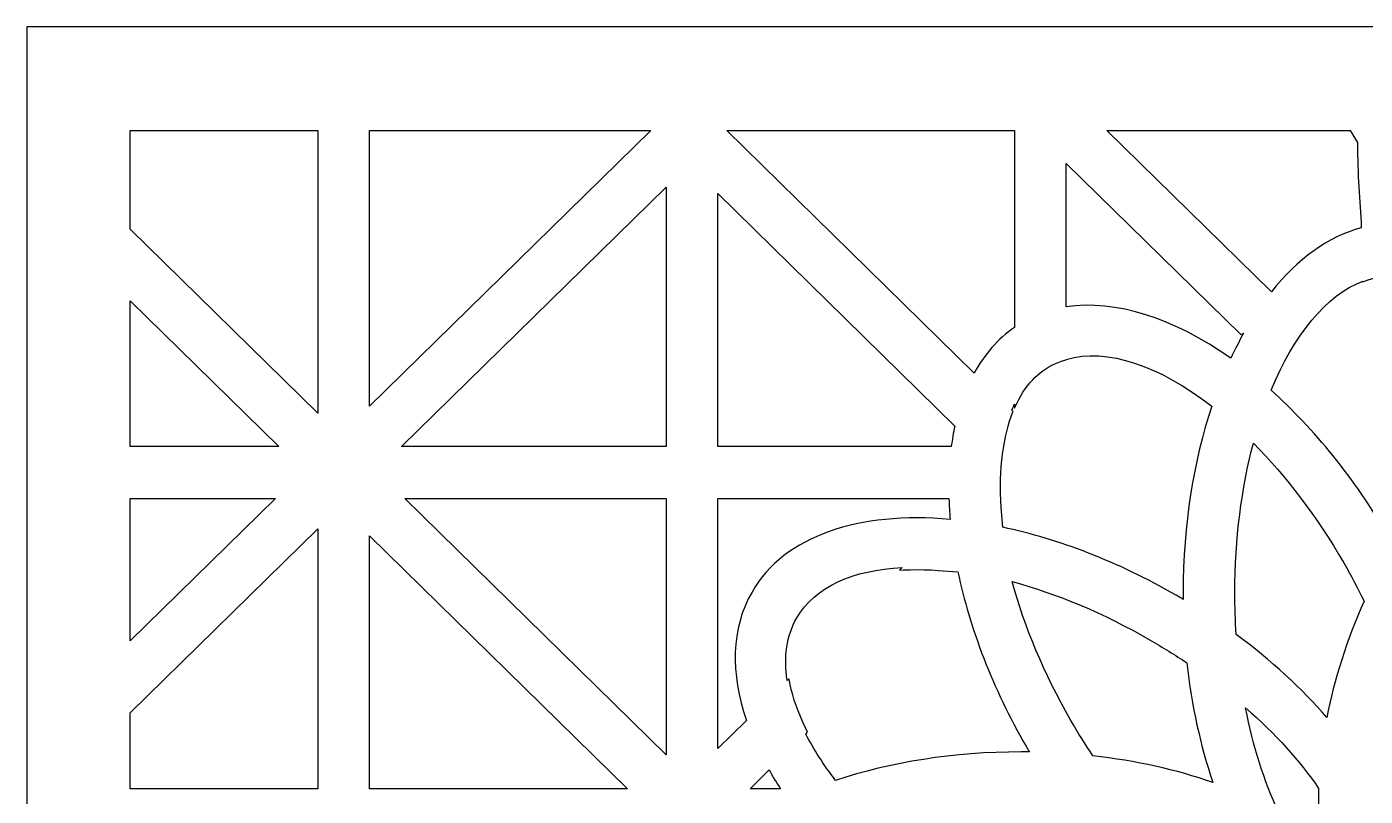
# Model space of a CAD drawing. Header units: centimetres. Extents: x -27 to -22.3, y -9 to 9.
# Drawn here: x -26.999 to -24.695, y 7.677 to 9.001 of the extents above; entities that cross this region are included whole.
import ezdxf

# ---------------------------------------------------------------- set-up
doc = ezdxf.new("R2010")
doc.units = ezdxf.units.CM
doc.header["$MEASUREMENT"] = 0
doc.layers.add('layer 1', color=7, linetype='Continuous')

msp = doc.modelspace()

# ---------------------------------------------------------------- linework, layer by layer
at = {"layer": 'layer 1', "color": 250, "lineweight": 30}
for points, knots in [([(-22.33552, 9.00076), (-22.33552, 9.00076), (-22.33552, 8.81208), (-22.33552, 8.81208), (-22.33552, 8.81208), (-22.33552, 8.81208), (-22.33552, 8.68847), (-22.33552, 8.68847), (-22.33552, 8.68847), (-22.33552, 8.68847), (-22.33552, 7.78426), (-22.33552, 7.78426), (-22.33552, 7.78426), (-22.33552, 7.78426), (-22.33552, 7.66065), (-22.33552, 7.66065), (-22.33552, 7.66065), (-22.33552, 7.66065), (-22.33552, 7.635), (-22.33552, 7.635), (-22.33552, 7.635), (-22.33552, 7.635), (-22.33552, 7.51139), (-22.33552, 7.51139), (-22.33552, 7.51139), (-22.33552, 7.51139), (-22.33552, 6.60718), (-22.33552, 6.60718), (-22.33552, 6.60718), (-22.33552, 6.60718), (-22.33552, 6.48357), (-22.33552, 6.48357), (-22.33552, 6.48357), (-22.33552, 6.48357), (-22.33552, 6.45792), (-22.33552, 6.45792), (-22.33552, 6.45792), (-22.33552, 6.45792), (-22.33552, 6.33431), (-22.33552, 6.33431), (-22.33552, 6.33431), (-22.33552, 6.33431), (-22.33552, 5.4301), (-22.33552, 5.4301), (-22.33552, 5.4301), (-22.33552, 5.4301), (-22.33552, 5.30649), (-22.33552, 5.30649), (-22.33552, 5.30649), (-22.33552, 5.30649), (-22.33552, 5.28084), (-22.33552, 5.28084), (-22.33552, 5.28084), (-22.33552, 5.28084), (-22.33552, 5.15723), (-22.33552, 5.15723), (-22.33552, 5.15723), (-22.33552, 5.15723), (-22.33552, 4.25302), (-22.33552, 4.25302), (-22.33552, 4.25302), (-22.33552, 4.25302), (-22.33552, 4.12941), (-22.33552, 4.12941), (-22.33552, 4.12941), (-22.33552, 4.12941), (-22.33552, 4.10376), (-22.33552, 4.10376), (-22.33552, 4.10376), (-22.33552, 4.10376), (-22.33552, 3.98015), (-22.33552, 3.98015), (-22.33552, 3.98015), (-22.33552, 3.98015), (-22.33552, 3.07594), (-22.33552, 3.07594), (-22.33552, 3.07594), (-22.33552, 3.07594), (-22.33552, 2.95233), (-22.33552, 2.95233), (-22.33552, 2.95233), (-22.33552, 2.95233), (-22.33552, 2.92668), (-22.33552, 2.92668), (-22.33552, 2.92668), (-22.33552, 2.92668), (-22.33552, 2.80307), (-22.33552, 2.80307), (-22.33552, 2.80307), (-22.33552, 2.80307), (-22.33552, 1.89886), (-22.33552, 1.89886), (-22.33552, 1.89886), (-22.33552, 1.89886), (-22.33552, 1.77525), (-22.33552, 1.77525), (-22.33552, 1.77525), (-22.33552, 1.77525), (-22.33552, 1.7496), (-22.33552, 1.7496), (-22.33552, 1.7496), (-22.33552, 1.7496), (-22.33552, 1.62599), (-22.33552, 1.62599), (-22.33552, 1.62599), (-22.33552, 1.62599), (-22.33552, 0.72178), (-22.33552, 0.72178), (-22.33552, 0.72178), (-22.33552, 0.72178), (-22.33552, 0.59817), (-22.33552, 0.59817), (-22.33552, 0.59817), (-22.33552, 0.59817), (-22.33552, 0.57252), (-22.33552, 0.57252), (-22.33552, 0.57252), (-22.33552, 0.57252), (-22.33552, 0.44891), (-22.33552, 0.44891), (-22.33552, 0.44891), (-22.33552, 0.44891), (-22.33552, -0.4553), (-22.33552, -0.4553), (-22.33552, -0.4553), (-22.33552, -0.4553), (-22.33552, -0.57891), (-22.33552, -0.57891), (-22.33552, -0.57891), (-22.33552, -0.57891), (-22.33552, -0.60456), (-22.33552, -0.60456), (-22.33552, -0.60456), (-22.33552, -0.60456), (-22.33552, -0.72817), (-22.33552, -0.72817), (-22.33552, -0.72817), (-22.33552, -0.72817), (-22.33552, -1.63238), (-22.33552, -1.63238), (-22.33552, -1.63238), (-22.33552, -1.63238), (-22.33552, -1.75599), (-22.33552, -1.75599), (-22.33552, -1.75599), (-22.33552, -1.75599), (-22.33552, -1.78164), (-22.33552, -1.78164), (-22.33552, -1.78164), (-22.33552, -1.78164), (-22.33552, -1.90525), (-22.33552, -1.90525), (-22.33552, -1.90525), (-22.33552, -1.90525), (-22.33552, -2.80946), (-22.33552, -2.80946), (-22.33552, -2.80946), (-22.33552, -2.80946), (-22.33552, -2.93307), (-22.33552, -2.93307), (-22.33552, -2.93307), (-22.33552, -2.93307), (-22.33552, -2.95872), (-22.33552, -2.95872), (-22.33552, -2.95872), (-22.33552, -2.95872), (-22.33552, -3.08233), (-22.33552, -3.08233), (-22.33552, -3.08233), (-22.33552, -3.08233), (-22.33552, -3.98654), (-22.33552, -3.98654), (-22.33552, -3.98654), (-22.33552, -3.98654), (-22.33552, -4.11015), (-22.33552, -4.11015), (-22.33552, -4.11015), (-22.33552, -4.11015), (-22.33552, -4.1358), (-22.33552, -4.1358), (-22.33552, -4.1358), (-22.33552, -4.1358), (-22.33552, -4.25941), (-22.33552, -4.25941), (-22.33552, -4.25941), (-22.33552, -4.25941), (-22.33552, -5.16362), (-22.33552, -5.16362), (-22.33552, -5.16362), (-22.33552, -5.16362), (-22.33552, -5.28723), (-22.33552, -5.28723), (-22.33552, -5.28723), (-22.33552, -5.28723), (-22.33552, -5.31288), (-22.33552, -5.31288), (-22.33552, -5.31288), (-22.33552, -5.31288), (-22.33552, -5.43649), (-22.33552, -5.43649), (-22.33552, -5.43649), (-22.33552, -5.43649), (-22.33552, -6.3407), (-22.33552, -6.3407), (-22.33552, -6.3407), (-22.33552, -6.3407), (-22.33552, -6.46431), (-22.33552, -6.46431), (-22.33552, -6.46431), (-22.33552, -6.46431), (-22.33552, -6.48996), (-22.33552, -6.48996), (-22.33552, -6.48996), (-22.33552, -6.48996), (-22.33552, -6.61357), (-22.33552, -6.61357), (-22.33552, -6.61357), (-22.33552, -6.61357), (-22.33552, -7.51778), (-22.33552, -7.51778), (-22.33552, -7.51778), (-22.33552, -7.51778), (-22.33552, -7.64139), (-22.33552, -7.64139), (-22.33552, -7.64139), (-22.33552, -7.64139), (-22.33552, -7.66704), (-22.33552, -7.66704), (-22.33552, -7.66704), (-22.33552, -7.66704), (-22.33552, -7.79065), (-22.33552, -7.79065), (-22.33552, -7.79065), (-22.33552, -7.79065), (-22.33552, -8.69486), (-22.33552, -8.69486), (-22.33552, -8.69486), (-22.33552, -8.69486), (-22.33552, -8.81847), (-22.33552, -8.81847), (-22.33552, -8.81847), (-22.33552, -8.81847), (-22.33552, -9.00022), (-22.33552, -9.00022), (-22.33552, -9.00022), (-22.33552, -9.00022), (-23.22426, -9.00022), (-23.22426, -9.00022), (-23.22426, -9.00022), (-23.22426, -9.00022), (-23.35029, -9.00022), (-23.35029, -9.00022), (-23.35029, -9.00022), (-23.35029, -9.00022), (-23.56871, -9.00022), (-23.56871, -9.00022), (-23.56871, -9.00022), (-23.56871, -9.00022), (-23.69473, -9.00022), (-23.69473, -9.00022), (-23.69473, -9.00022), (-23.69473, -9.00022), (-24.42433, -9.00022), (-24.42433, -9.00022), (-24.42433, -9.00022), (-24.42433, -9.00022), (-24.55035, -9.00022), (-24.55035, -9.00022), (-24.55035, -9.00022), (-24.55035, -9.00022), (-24.76877, -9.00022), (-24.76877, -9.00022), (-24.76877, -9.00022), (-24.76877, -9.00022), (-24.8948, -9.00022), (-24.8948, -9.00022), (-24.8948, -9.00022), (-24.8948, -9.00022), (-25.62439, -9.00022), (-25.62439, -9.00022), (-25.62439, -9.00022), (-25.62439, -9.00022), (-25.75042, -9.00022), (-25.75042, -9.00022), (-25.75042, -9.00022), (-25.75042, -9.00022), (-25.96884, -9.00022), (-25.96884, -9.00022), (-25.96884, -9.00022), (-25.96884, -9.00022), (-26.09487, -9.00022), (-26.09487, -9.00022), (-26.09487, -9.00022), (-26.09487, -9.00022), (-26.99914, -9.00022), (-26.99914, -9.00022), (-26.99914, -9.00022), (-26.99914, -9.00022), (-26.99914, -8.8337), (-26.99914, -8.8337), (-26.99914, -8.8337), (-26.99914, -8.8337), (-26.99914, -8.71009), (-26.99914, -8.71009), (-26.99914, -8.71009), (-26.99914, -8.71009), (-26.99914, -7.77541), (-26.99914, -7.77541), (-26.99914, -7.77541), (-26.99914, -7.77541), (-26.99914, -7.53301), (-26.99914, -7.53301), (-26.99914, -7.53301), (-26.99914, -7.53301), (-26.99914, -6.59833), (-26.99914, -6.59833), (-26.99914, -6.59833), (-26.99914, -6.59833), (-26.99914, -6.35593), (-26.99914, -6.35593), (-26.99914, -6.35593), (-26.99914, -6.35593), (-26.99914, -5.42125), (-26.99914, -5.42125), (-26.99914, -5.42125), (-26.99914, -5.42125), (-26.99914, -5.17885), (-26.99914, -5.17885), (-26.99914, -5.17885), (-26.99914, -5.17885), (-26.99914, -4.24417), (-26.99914, -4.24417), (-26.99914, -4.24417), (-26.99914, -4.24417), (-26.99914, -4.00177), (-26.99914, -4.00177), (-26.99914, -4.00177), (-26.99914, -4.00177), (-26.99914, -3.06709), (-26.99914, -3.06709), (-26.99914, -3.06709), (-26.99914, -3.06709), (-26.99914, -2.82469), (-26.99914, -2.82469), (-26.99914, -2.82469), (-26.99914, -2.82469), (-26.99914, -1.89001), (-26.99914, -1.89001), (-26.99914, -1.89001), (-26.99914, -1.89001), (-26.99914, -1.64761), (-26.99914, -1.64761), (-26.99914, -1.64761), (-26.99914, -1.64761), (-26.99914, -0.71293), (-26.99914, -0.71293), (-26.99914, -0.71293), (-26.99914, -0.71293), (-26.99914, -0.47053), (-26.99914, -0.47053), (-26.99914, -0.47053), (-26.99914, -0.47053), (-26.99914, 0.46415), (-26.99914, 0.46415), (-26.99914, 0.46415), (-26.99914, 0.46415), (-26.99914, 0.70655), (-26.99914, 0.70655), (-26.99914, 0.70655), (-26.99914, 0.70655), (-26.99914, 1.64123), (-26.99914, 1.64123), (-26.99914, 1.64123), (-26.99914, 1.64123), (-26.99914, 1.88363), (-26.99914, 1.88363), (-26.99914, 1.88363), (-26.99914, 1.88363), (-26.99914, 2.81831), (-26.99914, 2.81831), (-26.99914, 2.81831), (-26.99914, 2.81831), (-26.99914, 3.06071), (-26.99914, 3.06071), (-26.99914, 3.06071), (-26.99914, 3.06071), (-26.99914, 3.99539), (-26.99914, 3.99539), (-26.99914, 3.99539), (-26.99914, 3.99539), (-26.99914, 4.23779), (-26.99914, 4.23779), (-26.99914, 4.23779), (-26.99914, 4.23779), (-26.99914, 5.17247), (-26.99914, 5.17247), (-26.99914, 5.17247), (-26.99914, 5.17247), (-26.99914, 5.41487), (-26.99914, 5.41487), (-26.99914, 5.41487), (-26.99914, 5.41487), (-26.99914, 6.34955), (-26.99914, 6.34955), (-26.99914, 6.34955), (-26.99914, 6.34955), (-26.99914, 6.59195), (-26.99914, 6.59195), (-26.99914, 6.59195), (-26.99914, 6.59195), (-26.99914, 7.52663), (-26.99914, 7.52663), (-26.99914, 7.52663), (-26.99914, 7.52663), (-26.99914, 7.76903), (-26.99914, 7.76903), (-26.99914, 7.76903), (-26.99914, 7.76903), (-26.99914, 8.70371), (-26.99914, 8.70371), (-26.99914, 8.70371), (-26.99914, 8.70371), (-26.99914, 8.82732), (-26.99914, 8.82732), (-26.99914, 8.82732), (-26.99914, 8.82732), (-26.99914, 9.00076), (-26.99914, 9.00076), (-26.99914, 9.00076), (-26.99914, 9.00076), (-26.10193, 9.00076), (-26.10193, 9.00076), (-26.10193, 9.00076), (-26.10193, 9.00076), (-25.97591, 9.00076), (-25.97591, 9.00076), (-25.97591, 9.00076), (-25.97591, 9.00076), (-25.74335, 9.00076), (-25.74335, 9.00076), (-25.74335, 9.00076), (-25.74335, 9.00076), (-25.61733, 9.00076), (-25.61733, 9.00076), (-25.61733, 9.00076), (-25.61733, 9.00076), (-24.90187, 9.00076), (-24.90187, 9.00076), (-24.90187, 9.00076), (-24.90187, 9.00076), (-24.77584, 9.00076), (-24.77584, 9.00076), (-24.77584, 9.00076), (-24.77584, 9.00076), (-24.54329, 9.00076), (-24.54329, 9.00076), (-24.54329, 9.00076), (-24.54329, 9.00076), (-24.41726, 9.00076), (-24.41726, 9.00076), (-24.41726, 9.00076), (-24.41726, 9.00076), (-23.7018, 9.00076), (-23.7018, 9.00076), (-23.7018, 9.00076), (-23.7018, 9.00076), (-23.57578, 9.00076), (-23.57578, 9.00076), (-23.57578, 9.00076), (-23.57578, 9.00076), (-23.34322, 9.00076), (-23.34322, 9.00076), (-23.34322, 9.00076), (-23.34322, 9.00076), (-23.21719, 9.00076), (-23.21719, 9.00076), (-23.21719, 9.00076), (-23.21719, 9.00076), (-22.33552, 9.00076), (-22.33552, 9.00076)], [0, 0, 0, 0, 0.0082645, 0.0082645, 0.0082645, 0.0082645, 0.0165289, 0.0165289, 0.0165289, 0.0165289, 0.0247934, 0.0247934, 0.0247934, 0.0247934, 0.0330579, 0.0330579, 0.0330579, 0.0330579, 0.0413223, 0.0413223, 0.0413223, 0.0413223, 0.0495868, 0.0495868, 0.0495868, 0.0495868, 0.0578512, 0.0578512, 0.0578512, 0.0578512, 0.0661157, 0.0661157, 0.0661157, 0.0661157, 0.0743802, 0.0743802, 0.0743802, 0.0743802, 0.0826446, 0.0826446, 0.0826446, 0.0826446, 0.0909091, 0.0909091, 0.0909091, 0.0909091, 0.0991736, 0.0991736, 0.0991736, 0.0991736, 0.107438, 0.107438, 0.107438, 0.107438, 0.1157025, 0.1157025, 0.1157025, 0.1157025, 0.1239669, 0.1239669, 0.1239669, 0.1239669, 0.1322314, 0.1322314, 0.1322314, 0.1322314, 0.1404959, 0.1404959, 0.1404959, 0.1404959, 0.1487603, 0.1487603, 0.1487603, 0.1487603, 0.1570248, 0.1570248, 0.1570248, 0.1570248, 0.1652893, 0.1652893, 0.1652893, 0.1652893, 0.1735537, 0.1735537, 0.1735537, 0.1735537, 0.1818182, 0.1818182, 0.1818182, 0.1818182, 0.1900826, 0.1900826, 0.1900826, 0.1900826, 0.1983471, 0.1983471, 0.1983471, 0.1983471, 0.2066116, 0.2066116, 0.2066116, 0.2066116, 0.214876, 0.214876, 0.214876, 0.214876, 0.2231405, 0.2231405, 0.2231405, 0.2231405, 0.231405, 0.231405, 0.231405, 0.231405, 0.2396694, 0.2396694, 0.2396694, 0.2396694, 0.2479339, 0.2479339, 0.2479339, 0.2479339, 0.2561983, 0.2561983, 0.2561983, 0.2561983, 0.2644628, 0.2644628, 0.2644628, 0.2644628, 0.2727273, 0.2727273, 0.2727273, 0.2727273, 0.2809917, 0.2809917, 0.2809917, 0.2809917, 0.2892562, 0.2892562, 0.2892562, 0.2892562, 0.2975207, 0.2975207, 0.2975207, 0.2975207, 0.3057851, 0.3057851, 0.3057851, 0.3057851, 0.3140496, 0.3140496, 0.3140496, 0.3140496, 0.322314, 0.322314, 0.322314, 0.322314, 0.3305785, 0.3305785, 0.3305785, 0.3305785, 0.338843, 0.338843, 0.338843, 0.338843, 0.3471074, 0.3471074, 0.3471074, 0.3471074, 0.3553719, 0.3553719, 0.3553719, 0.3553719, 0.3636364, 0.3636364, 0.3636364, 0.3636364, 0.3719008, 0.3719008, 0.3719008, 0.3719008, 0.3801653, 0.3801653, 0.3801653, 0.3801653, 0.3884298, 0.3884298, 0.3884298, 0.3884298, 0.3966942, 0.3966942, 0.3966942, 0.3966942, 0.4049587, 0.4049587, 0.4049587, 0.4049587, 0.4132231, 0.4132231, 0.4132231, 0.4132231, 0.4214876, 0.4214876, 0.4214876, 0.4214876, 0.4297521, 0.4297521, 0.4297521, 0.4297521, 0.4380165, 0.4380165, 0.4380165, 0.4380165, 0.446281, 0.446281, 0.446281, 0.446281, 0.4545455, 0.4545455, 0.4545455, 0.4545455, 0.4628099, 0.4628099, 0.4628099, 0.4628099, 0.4710744, 0.4710744, 0.4710744, 0.4710744, 0.4793388, 0.4793388, 0.4793388, 0.4793388, 0.4876033, 0.4876033, 0.4876033, 0.4876033, 0.4958678, 0.4958678, 0.4958678, 0.4958678, 0.5041322, 0.5041322, 0.5041322, 0.5041322, 0.5123967, 0.5123967, 0.5123967, 0.5123967, 0.5206612, 0.5206612, 0.5206612, 0.5206612, 0.5289256, 0.5289256, 0.5289256, 0.5289256, 0.5371901, 0.5371901, 0.5371901, 0.5371901, 0.5454545, 0.5454545, 0.5454545, 0.5454545, 0.553719, 0.553719, 0.553719, 0.553719, 0.5619835, 0.5619835, 0.5619835, 0.5619835, 0.5702479, 0.5702479, 0.5702479, 0.5702479, 0.5785124, 0.5785124, 0.5785124, 0.5785124, 0.5867769, 0.5867769, 0.5867769, 0.5867769, 0.5950413, 0.5950413, 0.5950413, 0.5950413, 0.6033058, 0.6033058, 0.6033058, 0.6033058, 0.6115702, 0.6115702, 0.6115702, 0.6115702, 0.6198347, 0.6198347, 0.6198347, 0.6198347, 0.6280992, 0.6280992, 0.6280992, 0.6280992, 0.6363636, 0.6363636, 0.6363636, 0.6363636, 0.6446281, 0.6446281, 0.6446281, 0.6446281, 0.6528926, 0.6528926, 0.6528926, 0.6528926, 0.661157, 0.661157, 0.661157, 0.661157, 0.6694215, 0.6694215, 0.6694215, 0.6694215, 0.677686, 0.677686, 0.677686, 0.677686, 0.6859504, 0.6859504, 0.6859504, 0.6859504, 0.6942149, 0.6942149, 0.6942149, 0.6942149, 0.7024793, 0.7024793, 0.7024793, 0.7024793, 0.7107438, 0.7107438, 0.7107438, 0.7107438, 0.7190083, 0.7190083, 0.7190083, 0.7190083, 0.7272727, 0.7272727, 0.7272727, 0.7272727, 0.7355372, 0.7355372, 0.7355372, 0.7355372, 0.7438017, 0.7438017, 0.7438017, 0.7438017, 0.7520661, 0.7520661, 0.7520661, 0.7520661, 0.7603306, 0.7603306, 0.7603306, 0.7603306, 0.768595, 0.768595, 0.768595, 0.768595, 0.7768595, 0.7768595, 0.7768595, 0.7768595, 0.785124, 0.785124, 0.785124, 0.785124, 0.7933884, 0.7933884, 0.7933884, 0.7933884, 0.8016529, 0.8016529, 0.8016529, 0.8016529, 0.8099174, 0.8099174, 0.8099174, 0.8099174, 0.8181818, 0.8181818, 0.8181818, 0.8181818, 0.8264463, 0.8264463, 0.8264463, 0.8264463, 0.8347107, 0.8347107, 0.8347107, 0.8347107, 0.8429752, 0.8429752, 0.8429752, 0.8429752, 0.8512397, 0.8512397, 0.8512397, 0.8512397, 0.8595041, 0.8595041, 0.8595041, 0.8595041, 0.8677686, 0.8677686, 0.8677686, 0.8677686, 0.8760331, 0.8760331, 0.8760331, 0.8760331, 0.8842975, 0.8842975, 0.8842975, 0.8842975, 0.892562, 0.892562, 0.892562, 0.892562, 0.9008264, 0.9008264, 0.9008264, 0.9008264, 0.9090909, 0.9090909, 0.9090909, 0.9090909, 0.9173554, 0.9173554, 0.9173554, 0.9173554, 0.9256198, 0.9256198, 0.9256198, 0.9256198, 0.9338843, 0.9338843, 0.9338843, 0.9338843, 0.9421488, 0.9421488, 0.9421488, 0.9421488, 0.9504132, 0.9504132, 0.9504132, 0.9504132, 0.9586777, 0.9586777, 0.9586777, 0.9586777, 0.9669421, 0.9669421, 0.9669421, 0.9669421, 0.9752066, 0.9752066, 0.9752066, 0.9752066, 0.9834711, 0.9834711, 0.9834711, 0.9834711, 1, 1, 1, 1]), ([(-26.82091, 8.65251), (-26.82091, 8.65251), (-26.49821, 8.33599), (-26.49821, 8.33599), (-26.49821, 8.33599), (-26.49821, 8.33599), (-26.49821, 8.82254), (-26.49821, 8.82254), (-26.49821, 8.82254), (-26.49821, 8.82254), (-26.82091, 8.82254), (-26.82091, 8.82254), (-26.82091, 8.82254), (-26.82091, 8.82254), (-26.82091, 8.65251), (-26.82091, 8.65251)], [0, 0, 0, 0, 0.2, 0.2, 0.2, 0.2, 0.4, 0.4, 0.4, 0.4, 0.6, 0.6, 0.6, 0.6, 1, 1, 1, 1]), ([(-26.4091, 8.82254), (-26.4091, 8.82254), (-26.4091, 8.34777), (-26.4091, 8.34777), (-26.4091, 8.34777), (-26.4091, 8.34777), (-25.92506, 8.82254), (-25.92506, 8.82254), (-25.92506, 8.82254), (-25.92506, 8.82254), (-26.4091, 8.82254), (-26.4091, 8.82254)], [0, 0, 0, 0, 0.25, 0.25, 0.25, 0.25, 0.5, 0.5, 0.5, 0.5, 1, 1, 1, 1]), ([(-25.36833, 8.40482), (-25.35057, 8.43698), (-25.32739, 8.46366), (-25.29877, 8.48348), (-25.29877, 8.48348), (-25.29877, 8.48348), (-25.29877, 8.82254), (-25.29877, 8.82254), (-25.29877, 8.82254), (-25.29877, 8.82254), (-25.7942, 8.82254), (-25.7942, 8.82254), (-25.7942, 8.82254), (-25.7942, 8.82254), (-25.36833, 8.40482), (-25.36833, 8.40482)], [0, 0, 0, 0, 0.2, 0.2, 0.2, 0.2, 0.4, 0.4, 0.4, 0.4, 0.6, 0.6, 0.6, 0.6, 1, 1, 1, 1]), ([(-24.85657, 8.54488), (-24.8115, 8.60127), (-24.75877, 8.63987), (-24.70167, 8.65484), (-24.70167, 8.65484), (-24.70441, 8.7043), (-24.7083, 8.74394), (-24.7083, 8.80177), (-24.7083, 8.80177), (-24.7083, 8.80177), (-24.72111, 8.82254), (-24.72111, 8.82254), (-24.72111, 8.82254), (-24.72111, 8.82254), (-25.13964, 8.82254), (-25.13964, 8.82254), (-25.13964, 8.82254), (-25.13964, 8.82254), (-24.85657, 8.54488), (-24.85657, 8.54488)], [0, 0, 0, 0, 0.1666667, 0.1666667, 0.1666667, 0.1666667, 0.3333333, 0.3333333, 0.3333333, 0.3333333, 0.5, 0.5, 0.5, 0.5, 0.6666667, 0.6666667, 0.6666667, 0.6666667, 1, 1, 1, 1]), ([(-25.20965, 8.51865), (-25.12444, 8.53187), (-25.02426, 8.49905), (-24.9264, 8.43035), (-24.9264, 8.43035), (-24.91939, 8.44533), (-24.912, 8.45973), (-24.90425, 8.47352), (-24.90425, 8.47352), (-24.90425, 8.47352), (-24.90644, 8.47243), (-24.90644, 8.47243), (-24.90644, 8.47243), (-24.90644, 8.47243), (-24.90916, 8.47099), (-24.90916, 8.47099), (-24.90916, 8.47099), (-24.90916, 8.47099), (-25.20965, 8.76573), (-25.20965, 8.76573), (-25.20965, 8.76573), (-25.20965, 8.76573), (-25.20965, 8.51865), (-25.20965, 8.51865)], [0, 0, 0, 0, 0.1428571, 0.1428571, 0.1428571, 0.1428571, 0.2857143, 0.2857143, 0.2857143, 0.2857143, 0.4285714, 0.4285714, 0.4285714, 0.4285714, 0.5714286, 0.5714286, 0.5714286, 0.5714286, 0.7142857, 0.7142857, 0.7142857, 0.7142857, 1, 1, 1, 1]), ([(-25.89849, 8.27827), (-25.89849, 8.27827), (-25.89849, 8.72498), (-25.89849, 8.72498), (-25.89849, 8.72498), (-25.89849, 8.72498), (-26.35392, 8.27827), (-26.35392, 8.27827), (-26.35392, 8.27827), (-26.35392, 8.27827), (-25.89849, 8.27827), (-25.89849, 8.27827)], [0, 0, 0, 0, 0.25, 0.25, 0.25, 0.25, 0.5, 0.5, 0.5, 0.5, 1, 1, 1, 1]), ([(-25.40755, 8.27827), (-25.40595, 8.29041), (-25.40392, 8.30223), (-25.40145, 8.3137), (-25.40145, 8.3137), (-25.40145, 8.3137), (-25.80938, 8.71381), (-25.80938, 8.71381), (-25.80938, 8.71381), (-25.80938, 8.71381), (-25.80938, 8.27827), (-25.80938, 8.27827), (-25.80938, 8.27827), (-25.80938, 8.27827), (-25.40755, 8.27827), (-25.40755, 8.27827)], [0, 0, 0, 0, 0.2, 0.2, 0.2, 0.2, 0.4, 0.4, 0.4, 0.4, 0.6, 0.6, 0.6, 0.6, 1, 1, 1, 1]), ([(-24.61146, 8.56768), (-24.61146, 8.56768), (-24.61145, 8.56695), (-24.61145, 8.56695), (-24.61145, 8.56695), (-24.61145, 8.56695), (-24.61187, 8.56708), (-24.61187, 8.56708), (-24.61187, 8.56708), (-24.61187, 8.56708), (-24.61787, 8.56876), (-24.61787, 8.56876), (-24.61787, 8.56876), (-24.61787, 8.56876), (-24.62383, 8.57012), (-24.62383, 8.57012), (-24.62383, 8.57012), (-24.62383, 8.57012), (-24.62385, 8.57012), (-24.62385, 8.57012), (-24.62385, 8.57012), (-24.62385, 8.57012), (-24.62439, 8.57024), (-24.62439, 8.57024), (-24.62439, 8.57024), (-24.62439, 8.57024), (-24.63034, 8.5713), (-24.63034, 8.5713), (-24.63034, 8.5713), (-24.63034, 8.5713), (-24.63628, 8.57205), (-24.63628, 8.57205), (-24.63628, 8.57205), (-24.63628, 8.57205), (-24.64224, 8.5725), (-24.64224, 8.5725), (-24.64224, 8.5725), (-24.64224, 8.5725), (-24.64826, 8.57265), (-24.64826, 8.57265), (-24.64826, 8.57265), (-24.64826, 8.57265), (-24.65424, 8.5725), (-24.65424, 8.5725), (-24.65424, 8.5725), (-24.65424, 8.5725), (-24.66019, 8.57205), (-24.66019, 8.57205), (-24.66019, 8.57205), (-24.66019, 8.57205), (-24.66611, 8.5713), (-24.66611, 8.5713), (-24.66611, 8.5713), (-24.66611, 8.5713), (-24.67203, 8.57026), (-24.67203, 8.57026), (-24.67203, 8.57026), (-24.67203, 8.57026), (-24.67797, 8.56891), (-24.67797, 8.56891), (-24.67797, 8.56891), (-24.67797, 8.56891), (-24.68395, 8.56725), (-24.68395, 8.56725), (-24.68395, 8.56725), (-24.68395, 8.56725), (-24.68997, 8.56526), (-24.68997, 8.56526), (-24.68997, 8.56526), (-24.68997, 8.56526), (-24.69606, 8.56294), (-24.69606, 8.56294), (-24.69606, 8.56294), (-24.69606, 8.56294), (-24.69905, 8.56165), (-24.69905, 8.56165), (-24.69905, 8.56165), (-24.69905, 8.56165), (-24.69905, 8.5631), (-24.69905, 8.5631), (-24.69905, 8.5631), (-24.76216, 8.539), (-24.81754, 8.47087), (-24.85699, 8.37517), (-24.85699, 8.37517), (-24.78314, 8.30943), (-24.71313, 8.22381), (-24.65488, 8.12293), (-24.65488, 8.12293), (-24.65252, 8.11883), (-24.6502, 8.11474), (-24.6479, 8.11064), (-24.6479, 8.11064), (-24.64604, 8.11393), (-24.64417, 8.11722), (-24.64227, 8.12051), (-24.64227, 8.12051), (-24.58371, 8.22195), (-24.51324, 8.30794), (-24.43895, 8.37382), (-24.43895, 8.37382), (-24.48132, 8.47727), (-24.54225, 8.54877), (-24.61146, 8.56768)], [0, 0, 0, 0, 0.037037, 0.037037, 0.037037, 0.037037, 0.0740741, 0.0740741, 0.0740741, 0.0740741, 0.1111111, 0.1111111, 0.1111111, 0.1111111, 0.1481481, 0.1481481, 0.1481481, 0.1481481, 0.1851852, 0.1851852, 0.1851852, 0.1851852, 0.2222222, 0.2222222, 0.2222222, 0.2222222, 0.2592593, 0.2592593, 0.2592593, 0.2592593, 0.2962963, 0.2962963, 0.2962963, 0.2962963, 0.3333333, 0.3333333, 0.3333333, 0.3333333, 0.3703704, 0.3703704, 0.3703704, 0.3703704, 0.4074074, 0.4074074, 0.4074074, 0.4074074, 0.4444444, 0.4444444, 0.4444444, 0.4444444, 0.4814815, 0.4814815, 0.4814815, 0.4814815, 0.5185185, 0.5185185, 0.5185185, 0.5185185, 0.5555556, 0.5555556, 0.5555556, 0.5555556, 0.5925926, 0.5925926, 0.5925926, 0.5925926, 0.6296296, 0.6296296, 0.6296296, 0.6296296, 0.6666667, 0.6666667, 0.6666667, 0.6666667, 0.7037037, 0.7037037, 0.7037037, 0.7037037, 0.7407407, 0.7407407, 0.7407407, 0.7407407, 0.7777778, 0.7777778, 0.7777778, 0.7777778, 0.8148148, 0.8148148, 0.8148148, 0.8148148, 0.8518519, 0.8518519, 0.8518519, 0.8518519, 0.8888889, 0.8888889, 0.8888889, 0.8888889, 0.9259259, 0.9259259, 0.9259259, 0.9259259, 1, 1, 1, 1]), ([(-26.82091, 8.27827), (-26.82091, 8.27827), (-26.5654, 8.27827), (-26.5654, 8.27827), (-26.5654, 8.27827), (-26.5654, 8.27827), (-26.82091, 8.52889), (-26.82091, 8.52889), (-26.82091, 8.52889), (-26.82091, 8.52889), (-26.82091, 8.27827), (-26.82091, 8.27827)], [0, 0, 0, 0, 0.25, 0.25, 0.25, 0.25, 0.5, 0.5, 0.5, 0.5, 1, 1, 1, 1]), ([(-25.30347, 8.3412), (-25.30347, 8.3412), (-25.30109, 8.33887), (-25.30109, 8.33887), (-25.30109, 8.33887), (-25.30109, 8.33887), (-25.30141, 8.3381), (-25.30141, 8.3381), (-25.30141, 8.3381), (-25.30141, 8.3381), (-25.30437, 8.33023), (-25.30437, 8.33023), (-25.30437, 8.33023), (-25.30437, 8.33023), (-25.30715, 8.32199), (-25.30715, 8.32199), (-25.30715, 8.32199), (-25.30715, 8.32199), (-25.30973, 8.31341), (-25.30973, 8.31341), (-25.30973, 8.31341), (-25.30973, 8.31341), (-25.31211, 8.30447), (-25.31211, 8.30447), (-25.31211, 8.30447), (-25.31211, 8.30447), (-25.31427, 8.2952), (-25.31427, 8.2952), (-25.31427, 8.2952), (-25.31427, 8.2952), (-25.3162, 8.28559), (-25.3162, 8.28559), (-25.3162, 8.28559), (-25.3162, 8.28559), (-25.3179, 8.27567), (-25.3179, 8.27567), (-25.3179, 8.27567), (-25.3179, 8.27567), (-25.31936, 8.26542), (-25.31936, 8.26542), (-25.31936, 8.26542), (-25.31936, 8.26542), (-25.32057, 8.25487), (-25.32057, 8.25487), (-25.32057, 8.25487), (-25.32057, 8.25487), (-25.32153, 8.24403), (-25.32153, 8.24403), (-25.32153, 8.24403), (-25.32153, 8.24403), (-25.32223, 8.23291), (-25.32223, 8.23291), (-25.32223, 8.23291), (-25.32223, 8.23291), (-25.32266, 8.22151), (-25.32266, 8.22151), (-25.32266, 8.22151), (-25.32266, 8.22151), (-25.32282, 8.20984), (-25.32282, 8.20984), (-25.32282, 8.20984), (-25.32282, 8.20984), (-25.32271, 8.19794), (-25.32271, 8.19794), (-25.32271, 8.19794), (-25.32271, 8.19794), (-25.32232, 8.18578), (-25.32232, 8.18578), (-25.32232, 8.18578), (-25.32232, 8.18578), (-25.32165, 8.1734), (-25.32165, 8.1734), (-25.32165, 8.1734), (-25.32165, 8.1734), (-25.31909, 8.13949), (-25.31909, 8.13949), (-25.31909, 8.13949), (-25.22304, 8.11932), (-25.12058, 8.08037), (-25.02064, 8.02266), (-25.02064, 8.02266), (-25.01654, 8.0203), (-25.01249, 8.01791), (-25.00845, 8.01551), (-25.00845, 8.01551), (-25.00848, 8.01929), (-25.00851, 8.02308), (-25.00851, 8.02688), (-25.00851, 8.02688), (-25.00851, 8.14401), (-24.99048, 8.25371), (-24.95908, 8.34791), (-24.95908, 8.34791), (-25.04931, 8.41772), (-25.13964, 8.44905), (-25.20965, 8.42836), (-25.20965, 8.42836), (-25.20965, 8.42836), (-25.20965, 8.42771), (-25.20965, 8.42771), (-25.20965, 8.42771), (-25.20965, 8.42771), (-25.21205, 8.4271), (-25.21205, 8.4271), (-25.21205, 8.4271), (-25.21205, 8.4271), (-25.21789, 8.42529), (-25.21789, 8.42529), (-25.21789, 8.42529), (-25.21789, 8.42529), (-25.22357, 8.42323), (-25.22357, 8.42323), (-25.22357, 8.42323), (-25.22357, 8.42323), (-25.22908, 8.42092), (-25.22908, 8.42092), (-25.22908, 8.42092), (-25.22908, 8.42092), (-25.23447, 8.41833), (-25.23447, 8.41833), (-25.23447, 8.41833), (-25.23447, 8.41833), (-25.23976, 8.41545), (-25.23976, 8.41545), (-25.23976, 8.41545), (-25.23976, 8.41545), (-25.24487, 8.41232), (-25.24487, 8.41232), (-25.24487, 8.41232), (-25.24487, 8.41232), (-25.2498, 8.40896), (-25.2498, 8.40896), (-25.2498, 8.40896), (-25.2498, 8.40896), (-25.25455, 8.40536), (-25.25455, 8.40536), (-25.25455, 8.40536), (-25.25455, 8.40536), (-25.25916, 8.40149), (-25.25916, 8.40149), (-25.25916, 8.40149), (-25.25916, 8.40149), (-25.26363, 8.39735), (-25.26363, 8.39735), (-25.26363, 8.39735), (-25.26363, 8.39735), (-25.26797, 8.39292), (-25.26797, 8.39292), (-25.26797, 8.39292), (-25.26797, 8.39292), (-25.2722, 8.3882), (-25.2722, 8.3882), (-25.2722, 8.3882), (-25.2722, 8.3882), (-25.27631, 8.38314), (-25.27631, 8.38314), (-25.27631, 8.38314), (-25.27631, 8.38314), (-25.2803, 8.37776), (-25.2803, 8.37776), (-25.2803, 8.37776), (-25.2803, 8.37776), (-25.28416, 8.37204), (-25.28416, 8.37204), (-25.28416, 8.37204), (-25.28416, 8.37204), (-25.2879, 8.36598), (-25.2879, 8.36598), (-25.2879, 8.36598), (-25.2879, 8.36598), (-25.29151, 8.35955), (-25.29151, 8.35955), (-25.29151, 8.35955), (-25.29151, 8.35955), (-25.29497, 8.35276), (-25.29497, 8.35276), (-25.29497, 8.35276), (-25.29497, 8.35276), (-25.29827, 8.34562), (-25.29827, 8.34562), (-25.29827, 8.34562), (-25.29827, 8.34562), (-25.29877, 8.34442), (-25.29877, 8.34442), (-25.29877, 8.34442), (-25.29877, 8.34442), (-25.29877, 8.35109), (-25.29877, 8.35109), (-25.29877, 8.35109), (-25.30041, 8.34788), (-25.30197, 8.34458), (-25.30347, 8.3412)], [0, 0, 0, 0, 0.0204082, 0.0204082, 0.0204082, 0.0204082, 0.0408163, 0.0408163, 0.0408163, 0.0408163, 0.0612245, 0.0612245, 0.0612245, 0.0612245, 0.0816327, 0.0816327, 0.0816327, 0.0816327, 0.1020408, 0.1020408, 0.1020408, 0.1020408, 0.122449, 0.122449, 0.122449, 0.122449, 0.1428571, 0.1428571, 0.1428571, 0.1428571, 0.1632653, 0.1632653, 0.1632653, 0.1632653, 0.1836735, 0.1836735, 0.1836735, 0.1836735, 0.2040816, 0.2040816, 0.2040816, 0.2040816, 0.2244898, 0.2244898, 0.2244898, 0.2244898, 0.244898, 0.244898, 0.244898, 0.244898, 0.2653061, 0.2653061, 0.2653061, 0.2653061, 0.2857143, 0.2857143, 0.2857143, 0.2857143, 0.3061224, 0.3061224, 0.3061224, 0.3061224, 0.3265306, 0.3265306, 0.3265306, 0.3265306, 0.3469388, 0.3469388, 0.3469388, 0.3469388, 0.3673469, 0.3673469, 0.3673469, 0.3673469, 0.3877551, 0.3877551, 0.3877551, 0.3877551, 0.4081633, 0.4081633, 0.4081633, 0.4081633, 0.4285714, 0.4285714, 0.4285714, 0.4285714, 0.4489796, 0.4489796, 0.4489796, 0.4489796, 0.4693878, 0.4693878, 0.4693878, 0.4693878, 0.4897959, 0.4897959, 0.4897959, 0.4897959, 0.5102041, 0.5102041, 0.5102041, 0.5102041, 0.5306122, 0.5306122, 0.5306122, 0.5306122, 0.5510204, 0.5510204, 0.5510204, 0.5510204, 0.5714286, 0.5714286, 0.5714286, 0.5714286, 0.5918367, 0.5918367, 0.5918367, 0.5918367, 0.6122449, 0.6122449, 0.6122449, 0.6122449, 0.6326531, 0.6326531, 0.6326531, 0.6326531, 0.6530612, 0.6530612, 0.6530612, 0.6530612, 0.6734694, 0.6734694, 0.6734694, 0.6734694, 0.6938776, 0.6938776, 0.6938776, 0.6938776, 0.7142857, 0.7142857, 0.7142857, 0.7142857, 0.7346939, 0.7346939, 0.7346939, 0.7346939, 0.755102, 0.755102, 0.755102, 0.755102, 0.7755102, 0.7755102, 0.7755102, 0.7755102, 0.7959184, 0.7959184, 0.7959184, 0.7959184, 0.8163265, 0.8163265, 0.8163265, 0.8163265, 0.8367347, 0.8367347, 0.8367347, 0.8367347, 0.8571429, 0.8571429, 0.8571429, 0.8571429, 0.877551, 0.877551, 0.877551, 0.877551, 0.8979592, 0.8979592, 0.8979592, 0.8979592, 0.9183673, 0.9183673, 0.9183673, 0.9183673, 0.9387755, 0.9387755, 0.9387755, 0.9387755, 0.9591837, 0.9591837, 0.9591837, 0.9591837, 1, 1, 1, 1]), ([(-24.91705, 7.95495), (-24.85689, 7.91062), (-24.80442, 7.86225), (-24.76109, 7.81226), (-24.76109, 7.81226), (-24.74831, 7.87689), (-24.72695, 7.9446), (-24.69701, 8.01263), (-24.69701, 8.01263), (-24.70776, 8.03454), (-24.71943, 8.05649), (-24.73205, 8.07837), (-24.73205, 8.07837), (-24.7783, 8.15846), (-24.83176, 8.22817), (-24.8874, 8.28419), (-24.8874, 8.28419), (-24.90781, 8.20752), (-24.91939, 8.11992), (-24.91939, 8.02688), (-24.91939, 8.02688), (-24.91939, 8.0025), (-24.91859, 7.97849), (-24.91705, 7.95495)], [0, 0, 0, 0, 0.1428571, 0.1428571, 0.1428571, 0.1428571, 0.2857143, 0.2857143, 0.2857143, 0.2857143, 0.4285714, 0.4285714, 0.4285714, 0.4285714, 0.5714286, 0.5714286, 0.5714286, 0.5714286, 0.7142857, 0.7142857, 0.7142857, 0.7142857, 1, 1, 1, 1]), ([(-26.82091, 7.94384), (-26.82091, 7.94384), (-26.5708, 8.18916), (-26.5708, 8.18916), (-26.5708, 8.18916), (-26.5708, 8.18916), (-26.82091, 8.18916), (-26.82091, 8.18916), (-26.82091, 8.18916), (-26.82091, 8.18916), (-26.82091, 7.94384), (-26.82091, 7.94384)], [0, 0, 0, 0, 0.25, 0.25, 0.25, 0.25, 0.5, 0.5, 0.5, 0.5, 1, 1, 1, 1]), ([(-25.89849, 7.74775), (-25.89849, 7.74775), (-25.89849, 8.18916), (-25.89849, 8.18916), (-25.89849, 8.18916), (-25.89849, 8.18916), (-26.34852, 8.18916), (-26.34852, 8.18916), (-26.34852, 8.18916), (-26.34852, 8.18916), (-25.89849, 7.74775), (-25.89849, 7.74775)], [0, 0, 0, 0, 0.25, 0.25, 0.25, 0.25, 0.5, 0.5, 0.5, 0.5, 1, 1, 1, 1]), ([(-25.76012, 7.80724), (-25.78789, 7.88843), (-25.78676, 7.96552), (-25.75061, 8.02813), (-25.75061, 8.02813), (-25.69442, 8.12545), (-25.56564, 8.167), (-25.40949, 8.15314), (-25.40949, 8.15314), (-25.41054, 8.16532), (-25.41125, 8.17733), (-25.41163, 8.18916), (-25.41163, 8.18916), (-25.41163, 8.18916), (-25.80938, 8.18916), (-25.80938, 8.18916), (-25.80938, 8.18916), (-25.80938, 8.18916), (-25.80938, 7.75892), (-25.80938, 7.75892), (-25.80938, 7.75892), (-25.80938, 7.75892), (-25.76012, 7.80724), (-25.76012, 7.80724)], [0, 0, 0, 0, 0.1428571, 0.1428571, 0.1428571, 0.1428571, 0.2857143, 0.2857143, 0.2857143, 0.2857143, 0.4285714, 0.4285714, 0.4285714, 0.4285714, 0.5714286, 0.5714286, 0.5714286, 0.5714286, 0.7142857, 0.7142857, 0.7142857, 0.7142857, 1, 1, 1, 1]), ([(-26.82091, 7.6896), (-26.82091, 7.6896), (-26.49821, 7.6896), (-26.49821, 7.6896), (-26.49821, 7.6896), (-26.49821, 7.6896), (-26.49821, 8.13675), (-26.49821, 8.13675), (-26.49821, 8.13675), (-26.49821, 8.13675), (-26.82091, 7.82023), (-26.82091, 7.82023), (-26.82091, 7.82023), (-26.82091, 7.82023), (-26.82091, 7.6896), (-26.82091, 7.6896)], [0, 0, 0, 0, 0.2, 0.2, 0.2, 0.2, 0.4, 0.4, 0.4, 0.4, 0.6, 0.6, 0.6, 0.6, 1, 1, 1, 1]), ([(-26.4091, 8.12497), (-26.4091, 8.12497), (-26.4091, 7.6896), (-26.4091, 7.6896), (-26.4091, 7.6896), (-26.4091, 7.6896), (-25.96523, 7.6896), (-25.96523, 7.6896), (-25.96523, 7.6896), (-25.96523, 7.6896), (-26.4091, 8.12497), (-26.4091, 8.12497)], [0, 0, 0, 0, 0.25, 0.25, 0.25, 0.25, 0.5, 0.5, 0.5, 0.5, 1, 1, 1, 1]), ([(-25.39601, 8.0627), (-25.39601, 8.0627), (-25.43003, 8.06535), (-25.43003, 8.06535), (-25.43003, 8.06535), (-25.43003, 8.06535), (-25.44248, 8.06606), (-25.44248, 8.06606), (-25.44248, 8.06606), (-25.44248, 8.06606), (-25.45469, 8.06648), (-25.45469, 8.06648), (-25.45469, 8.06648), (-25.45469, 8.06648), (-25.46667, 8.06662), (-25.46667, 8.06662), (-25.46667, 8.06662), (-25.46667, 8.06662), (-25.47839, 8.06648), (-25.47839, 8.06648), (-25.47839, 8.06648), (-25.47839, 8.06648), (-25.48986, 8.06607), (-25.48986, 8.06607), (-25.48986, 8.06607), (-25.48986, 8.06607), (-25.49665, 8.06566), (-25.49665, 8.06566), (-25.49665, 8.06566), (-25.49665, 8.06566), (-25.49205, 8.07017), (-25.49205, 8.07017), (-25.49205, 8.07017), (-25.57673, 8.06615), (-25.64224, 8.03761), (-25.67344, 7.98357), (-25.67344, 7.98357), (-25.69136, 7.95254), (-25.69632, 7.9159), (-25.68995, 7.87606), (-25.68995, 7.87606), (-25.68995, 7.87606), (-25.68701, 7.87895), (-25.68701, 7.87895), (-25.68701, 7.87895), (-25.68701, 7.87895), (-25.68676, 7.87744), (-25.68676, 7.87744), (-25.68676, 7.87744), (-25.68676, 7.87744), (-25.68505, 7.86893), (-25.68505, 7.86893), (-25.68505, 7.86893), (-25.68505, 7.86893), (-25.68299, 7.8602), (-25.68299, 7.8602), (-25.68299, 7.8602), (-25.68299, 7.8602), (-25.68058, 7.85127), (-25.68058, 7.85127), (-25.68058, 7.85127), (-25.68058, 7.85127), (-25.67782, 7.84216), (-25.67782, 7.84216), (-25.67782, 7.84216), (-25.67782, 7.84216), (-25.67469, 7.83288), (-25.67469, 7.83288), (-25.67469, 7.83288), (-25.67469, 7.83288), (-25.6712, 7.82343), (-25.6712, 7.82343), (-25.6712, 7.82343), (-25.6712, 7.82343), (-25.66734, 7.81382), (-25.66734, 7.81382), (-25.66734, 7.81382), (-25.66734, 7.81382), (-25.66312, 7.80409), (-25.66312, 7.80409), (-25.66312, 7.80409), (-25.66312, 7.80409), (-25.65852, 7.79422), (-25.65852, 7.79422), (-25.65852, 7.79422), (-25.65852, 7.79422), (-25.65487, 7.78686), (-25.65487, 7.78686), (-25.65487, 7.78686), (-25.65487, 7.78686), (-25.65803, 7.78376), (-25.65803, 7.78376), (-25.65803, 7.78376), (-25.64456, 7.75754), (-25.62736, 7.73079), (-25.60676, 7.70404), (-25.60676, 7.70404), (-25.51291, 7.73513), (-25.40375, 7.75295), (-25.28726, 7.75295), (-25.28726, 7.75295), (-25.28253, 7.75295), (-25.27782, 7.75291), (-25.27313, 7.75285), (-25.27313, 7.75285), (-25.27505, 7.75611), (-25.27696, 7.75938), (-25.27886, 7.76267), (-25.27886, 7.76267), (-25.33688, 7.86316), (-25.37593, 7.96619), (-25.39601, 8.0627)], [0, 0, 0, 0, 0.0344828, 0.0344828, 0.0344828, 0.0344828, 0.0689655, 0.0689655, 0.0689655, 0.0689655, 0.1034483, 0.1034483, 0.1034483, 0.1034483, 0.137931, 0.137931, 0.137931, 0.137931, 0.1724138, 0.1724138, 0.1724138, 0.1724138, 0.2068966, 0.2068966, 0.2068966, 0.2068966, 0.2413793, 0.2413793, 0.2413793, 0.2413793, 0.2758621, 0.2758621, 0.2758621, 0.2758621, 0.3103448, 0.3103448, 0.3103448, 0.3103448, 0.3448276, 0.3448276, 0.3448276, 0.3448276, 0.3793103, 0.3793103, 0.3793103, 0.3793103, 0.4137931, 0.4137931, 0.4137931, 0.4137931, 0.4482759, 0.4482759, 0.4482759, 0.4482759, 0.4827586, 0.4827586, 0.4827586, 0.4827586, 0.5172414, 0.5172414, 0.5172414, 0.5172414, 0.5517241, 0.5517241, 0.5517241, 0.5517241, 0.5862069, 0.5862069, 0.5862069, 0.5862069, 0.6206897, 0.6206897, 0.6206897, 0.6206897, 0.6551724, 0.6551724, 0.6551724, 0.6551724, 0.6896552, 0.6896552, 0.6896552, 0.6896552, 0.7241379, 0.7241379, 0.7241379, 0.7241379, 0.7586207, 0.7586207, 0.7586207, 0.7586207, 0.7931034, 0.7931034, 0.7931034, 0.7931034, 0.8275862, 0.8275862, 0.8275862, 0.8275862, 0.862069, 0.862069, 0.862069, 0.862069, 0.8965517, 0.8965517, 0.8965517, 0.8965517, 0.9310345, 0.9310345, 0.9310345, 0.9310345, 1, 1, 1, 1]), ([(-25.1637, 7.74611), (-25.08943, 7.7378), (-25.0198, 7.72214), (-24.95728, 7.70052), (-24.95728, 7.70052), (-24.97854, 7.76288), (-24.99389, 7.83219), (-25.00197, 7.90608), (-25.00197, 7.90608), (-25.02223, 7.91968), (-25.04332, 7.93286), (-25.06519, 7.94549), (-25.06519, 7.94549), (-25.14528, 7.99173), (-25.22644, 8.02536), (-25.30264, 8.04606), (-25.30264, 8.04606), (-25.28198, 7.96946), (-25.24821, 7.88781), (-25.20169, 7.80723), (-25.20169, 7.80723), (-25.1895, 7.78611), (-25.1768, 7.76572), (-25.1637, 7.74611)], [0, 0, 0, 0, 0.1428571, 0.1428571, 0.1428571, 0.1428571, 0.2857143, 0.2857143, 0.2857143, 0.2857143, 0.4285714, 0.4285714, 0.4285714, 0.4285714, 0.5714286, 0.5714286, 0.5714286, 0.5714286, 0.7142857, 0.7142857, 0.7142857, 0.7142857, 1, 1, 1, 1]), ([(-24.8448, 7.65101), (-24.81758, 7.63599), (-24.79269, 7.61961), (-24.77054, 7.60204), (-24.77054, 7.60204), (-24.77439, 7.62988), (-24.77591, 7.65942), (-24.77512, 7.69028), (-24.77512, 7.69028), (-24.80702, 7.73687), (-24.84959, 7.78401), (-24.90097, 7.82886), (-24.90097, 7.82886), (-24.88807, 7.76223), (-24.86885, 7.70195), (-24.8448, 7.65101)], [0, 0, 0, 0, 0.2, 0.2, 0.2, 0.2, 0.4, 0.4, 0.4, 0.4, 0.6, 0.6, 0.6, 0.6, 1, 1, 1, 1]), ([(-25.70145, 7.6896), (-25.70846, 7.70035), (-25.71502, 7.71111), (-25.72113, 7.72187), (-25.72113, 7.72187), (-25.72113, 7.72187), (-25.75403, 7.6896), (-25.75403, 7.6896), (-25.75403, 7.6896), (-25.75403, 7.6896), (-25.70145, 7.6896), (-25.70145, 7.6896)], [0, 0, 0, 0, 0.25, 0.25, 0.25, 0.25, 0.5, 0.5, 0.5, 0.5, 1, 1, 1, 1])]:
    msp.add_open_spline(points, degree=3, knots=knots, dxfattribs=at)

doc.saveas('drawing.dxf')
